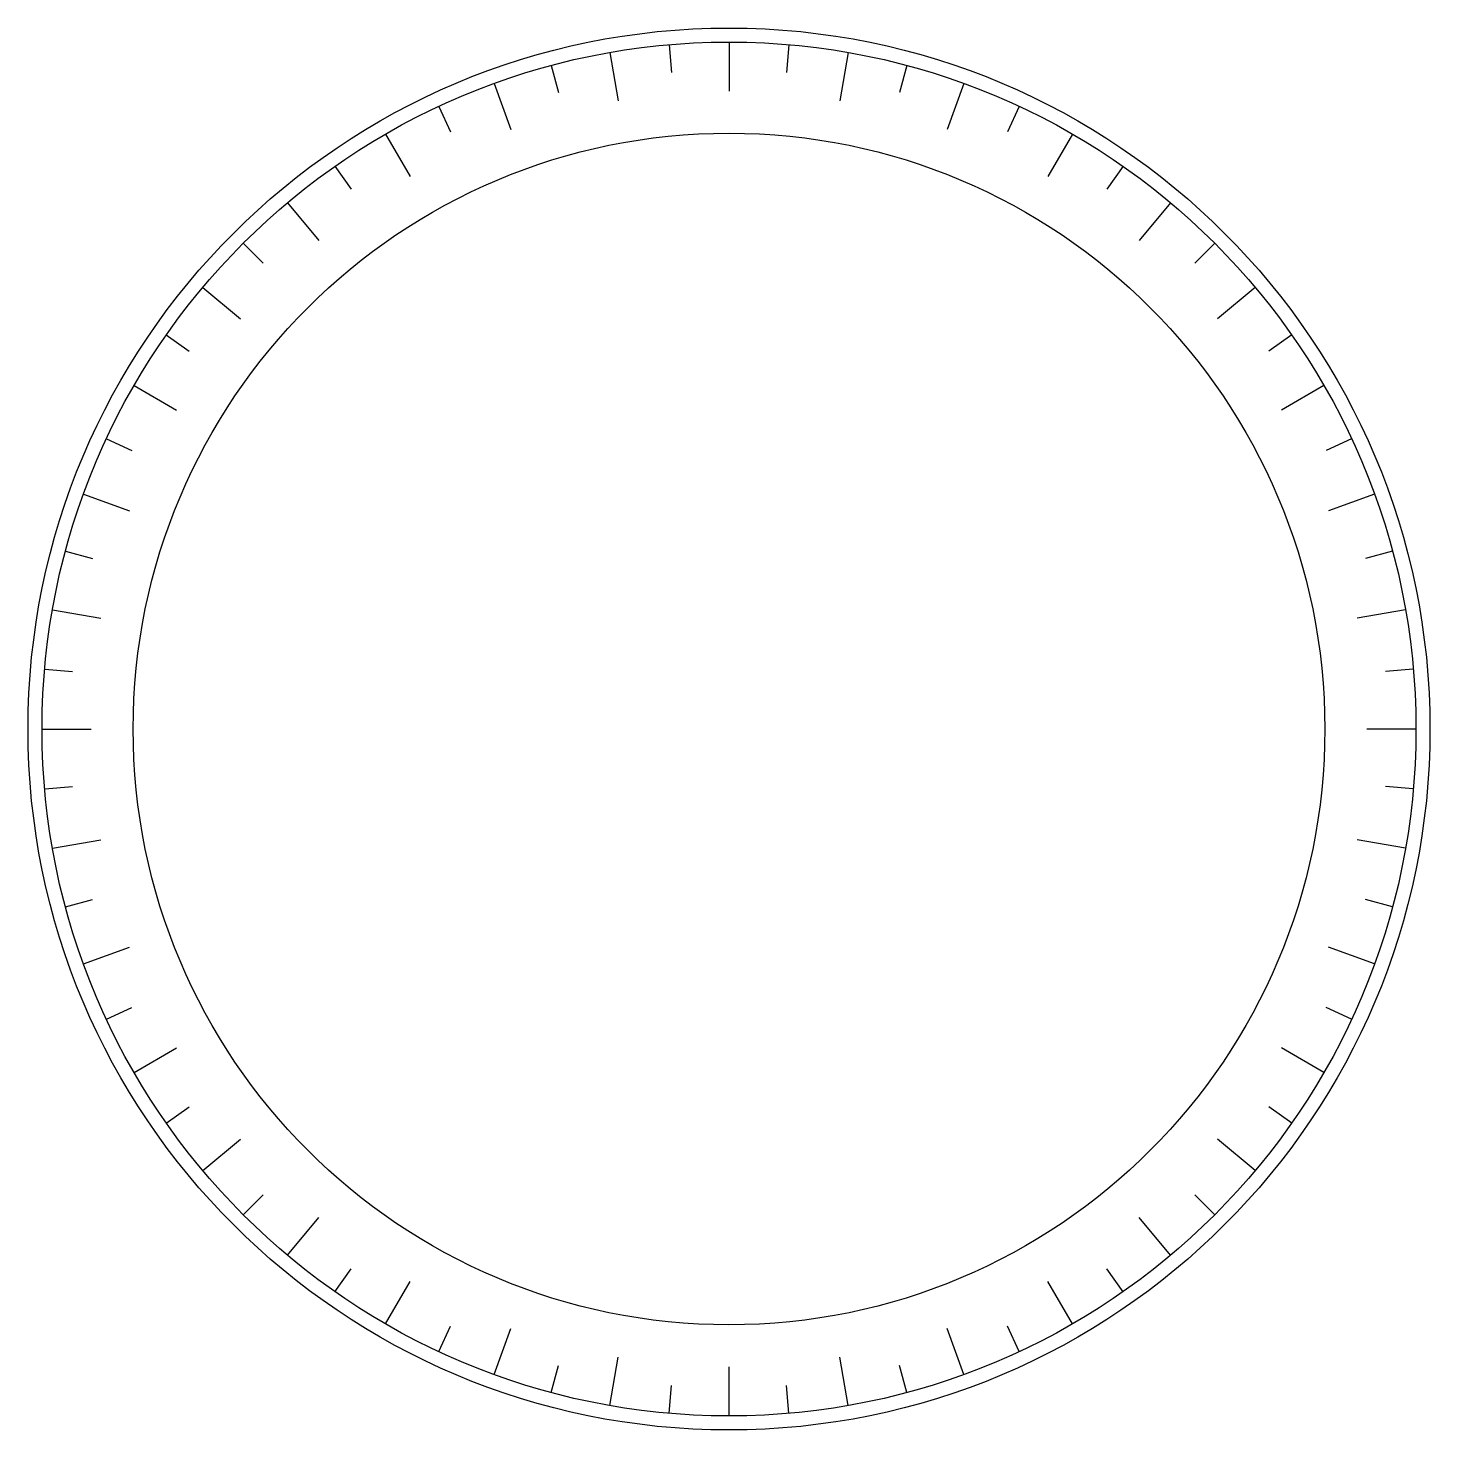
# Model space of a CAD drawing. Header units: millimetres. Extents: x -50 to 50, y -50 to 50.
import ezdxf

# ---------------------------------------------------------------- set-up
doc = ezdxf.new("R2010")
doc.units = ezdxf.units.MM
for name, color, linetype in [('CUT_INNER', 6, 'Continuous'), ('CUT_OUTER', 1, 'Continuous'), ('ENGRAVE', 7, 'Continuous')]:
    doc.layers.add(name, color=color, linetype=linetype)

msp = doc.modelspace()

# ---------------------------------------------------------------- linework, layer by layer
at = {"layer": 'CUT_INNER'}
msp.add_circle((0, 0), 42.5, dxfattribs=at)
at = {"layer": 'CUT_OUTER'}
msp.add_circle((0, 0), 50, dxfattribs=at)
at = {"layer": 'ENGRAVE'}
for points in [[(0, 49), (0, 45.5)], [(-8.5088, 48.2556), (-7.901, 44.8088)], [(-4.2706, 48.8135), (-4.0963, 46.8212)], [(4.2706, 48.8135), (4.0963, 46.8212)], [(8.5088, 48.2556), (7.901, 44.8088)], [(-12.6821, 47.3304), (-12.1645, 45.3985)], [(12.6821, 47.3304), (12.1645, 45.3985)], [(-16.759, 46.0449), (-15.5619, 42.756)], [(16.759, 46.0449), (15.5619, 42.756)], [(-20.7083, 44.4091), (-19.8631, 42.5965)], [(20.7083, 44.4091), (19.8631, 42.5965)], [(-24.5, 42.4352), (-22.75, 39.4042)], [(24.5, 42.4352), (22.75, 39.4042)], [(-28.1052, 40.1385), (-26.9581, 38.5001)], [(28.1052, 40.1385), (26.9581, 38.5001)], [(-31.4966, 37.5362), (-29.2468, 34.855)], [(31.4966, 37.5362), (29.2468, 34.855)], [(-34.6482, 34.6482), (-33.234, 33.234)], [(34.6482, 34.6482), (33.234, 33.234)], [(-37.5362, 31.4966), (-34.855, 29.2468)], [(37.5362, 31.4966), (34.855, 29.2468)], [(-40.1385, 28.1052), (-38.5001, 26.9581)], [(40.1385, 28.1052), (38.5001, 26.9581)], [(-42.4352, 24.5), (-39.4042, 22.75)], [(42.4352, 24.5), (39.4042, 22.75)], [(-44.4091, 20.7083), (-42.5965, 19.8631)], [(44.4091, 20.7083), (42.5965, 19.8631)], [(-46.0449, 16.759), (-42.756, 15.5619)], [(46.0449, 16.759), (42.756, 15.5619)], [(-47.3304, 12.6821), (-45.3985, 12.1645)], [(47.3304, 12.6821), (45.3985, 12.1645)], [(-48.2556, 8.5088), (-44.8088, 7.901)], [(48.2556, 8.5088), (44.8088, 7.901)], [(-48.8135, 4.2706), (-46.8212, 4.0963)], [(48.8135, 4.2706), (46.8212, 4.0963)], [(-49, 0), (-45.5, 0)], [(49, 0), (45.5, 0)], [(-48.8135, -4.2706), (-46.8212, -4.0963)], [(48.8135, -4.2706), (46.8212, -4.0963)], [(-48.2556, -8.5088), (-44.8088, -7.901)], [(48.2556, -8.5088), (44.8088, -7.901)], [(-47.3304, -12.6821), (-45.3985, -12.1645)], [(47.3304, -12.6821), (45.3985, -12.1645)], [(-46.0449, -16.759), (-42.756, -15.5619)], [(46.0449, -16.759), (42.756, -15.5619)], [(-44.4091, -20.7083), (-42.5965, -19.8631)], [(44.4091, -20.7083), (42.5965, -19.8631)], [(-42.4352, -24.5), (-39.4042, -22.75)], [(42.4352, -24.5), (39.4042, -22.75)], [(-40.1385, -28.1052), (-38.5001, -26.9581)], [(40.1385, -28.1052), (38.5001, -26.9581)], [(-37.5362, -31.4966), (-34.855, -29.2468)], [(37.5362, -31.4966), (34.855, -29.2468)], [(-34.6482, -34.6482), (-33.234, -33.234)], [(34.6482, -34.6482), (33.234, -33.234)], [(-31.4966, -37.5362), (-29.2468, -34.855)], [(31.4966, -37.5362), (29.2468, -34.855)], [(-28.1052, -40.1385), (-26.9581, -38.5001)], [(28.1052, -40.1385), (26.9581, -38.5001)], [(-24.5, -42.4352), (-22.75, -39.4042)], [(24.5, -42.4352), (22.75, -39.4042)], [(-20.7083, -44.4091), (-19.8631, -42.5965)], [(-16.759, -46.0449), (-15.5619, -42.756)], [(16.759, -46.0449), (15.5619, -42.756)], [(20.7083, -44.4091), (19.8631, -42.5965)], [(-8.5088, -48.2556), (-7.901, -44.8088)], [(8.5088, -48.2556), (7.901, -44.8088)], [(-12.6821, -47.3304), (-12.1645, -45.3985)], [(0, -49), (0, -45.5)], [(12.6821, -47.3304), (12.1645, -45.3985)], [(-4.2706, -48.8135), (-4.0963, -46.8212)], [(4.2706, -48.8135), (4.0963, -46.8212)]]:
    msp.add_lwpolyline(points, dxfattribs=at)
msp.add_circle((0, 0), 49, dxfattribs=at)

doc.saveas('drawing.dxf')
